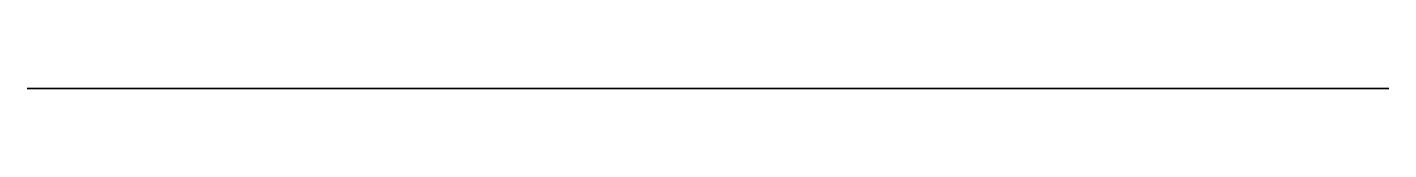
# Model space of a CAD drawing. Header units: inches. Extents: x 1.582 to 2.482, y 0 to 0.
import ezdxf

# ---------------------------------------------------------------- set-up
doc = ezdxf.new("R2010")
doc.units = ezdxf.units.IN
doc.header["$MEASUREMENT"] = 0
doc.layers.add('PROTECTIE PLASTIC TIJE', color=250, linetype='Continuous')

msp = doc.modelspace()

# ---------------------------------------------------------------- linework, layer by layer
at = {"layer": 'PROTECTIE PLASTIC TIJE', "extrusion": (0, -1, -2.22045e-16)}
for radius in [0.45, 0.375]:
    msp.add_circle((2.03161, 1.46082), radius, dxfattribs=at)

doc.saveas('drawing.dxf')
